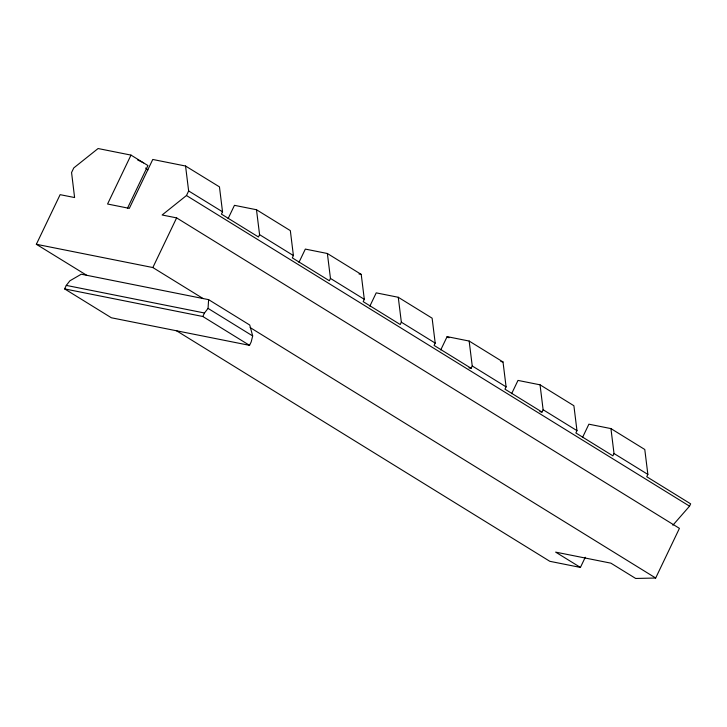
<?xml version="1.0" encoding="UTF-8"?>
<svg xmlns="http://www.w3.org/2000/svg" width="727" height="727" viewBox="0 0 727 727"><rect width="100%" height="100%" fill="white"/><g stroke="black" fill="none" stroke-linecap="round" stroke-linejoin="round"><path stroke-width="1.09" d="M64.621 288.901L202.806 316.49L204.487 312.992L208.058 308.393L208.604 299.642L81.279 274.206L69.892 280.795L66.302 285.402L64.621 288.901L111.358 317.772L249.543 345.352L251.215 341.854L252.678 335.947L249.752 325.042L208.604 299.642M127.425 208.349L147.935 165.547L130.996 155.105L107.569 204.014L129.315 208.376L152.77 159.467L185.558 166.029L188.638 190.947L187.548 193.282L186.457 195.527L162.13 214.992L176.625 217.882L679.427 528.356L655.681 578.02L635.68 578.465L610.898 563.161L555.628 552.12L580.419 567.423L585.28 557.264M185.558 166.029L219.454 186.866L222.526 211.802L221.426 214.12L258.467 236.993L259.575 234.657L256.486 209.739L234.457 205.332L228.096 218.618M256.486 209.739L290.337 230.632L293.399 255.568L292.309 257.876L329.349 280.749L330.458 278.423L327.377 253.505L305.331 249.088L298.97 262.374M86.704 275.288L36.35 244.29L60.123 194.663L74.599 197.544L71.564 172.544L73.772 167.928L98.09 148.535L130.996 155.105M36.35 244.29L152.843 267.545L176.625 217.882M327.377 253.505L361.228 274.406L364.309 299.324L363.2 301.65L400.232 324.524L401.349 322.197L398.269 297.279L376.222 292.863L369.861 306.149M398.269 297.279L432.12 318.181L435.2 343.099L434.083 345.425L471.123 368.289L472.241 365.972L469.16 341.054L447.114 336.637L440.744 349.923M469.16 341.054L503.011 361.955L506.092 386.873L504.974 389.19L542.015 412.064L543.124 409.737L540.043 384.819L517.997 380.412L511.635 393.689M540.043 384.819L573.894 405.73L576.974 430.648L575.866 432.965L612.897 455.838L614.015 453.512L610.934 428.594L588.888 424.186L582.527 437.463M610.934 428.594L644.785 449.495L647.866 474.413L646.748 476.739L690.65 503.847L689.541 506.165L672.857 525.239M66.302 285.402L204.487 312.992M468.96 367.862L471.123 368.289M539.843 411.636L542.015 412.064M580.419 567.423L549.821 561.308L176.043 330.467M359.029 273.97L361.228 274.406M500.803 361.51L503.011 361.955M137.594 159.931L143.601 162.875M249.543 345.352L202.806 316.49M188.638 190.947L222.526 211.802M447.114 336.637L448.995 337.801M259.575 234.657L293.399 255.568M330.458 278.423L364.309 299.324M401.349 322.197L435.2 343.099M472.241 365.972L506.092 386.873M543.124 409.737L576.974 430.648M614.015 453.512L647.866 474.413M186.457 195.527L689.541 506.165M152.843 267.545L203.16 298.588M250.124 327.541L655.681 578.02M208.058 308.393L252.678 335.947M147.945 169.927A19.711 3.253 25.6 0 1 145.618 168.037"/></g></svg>
